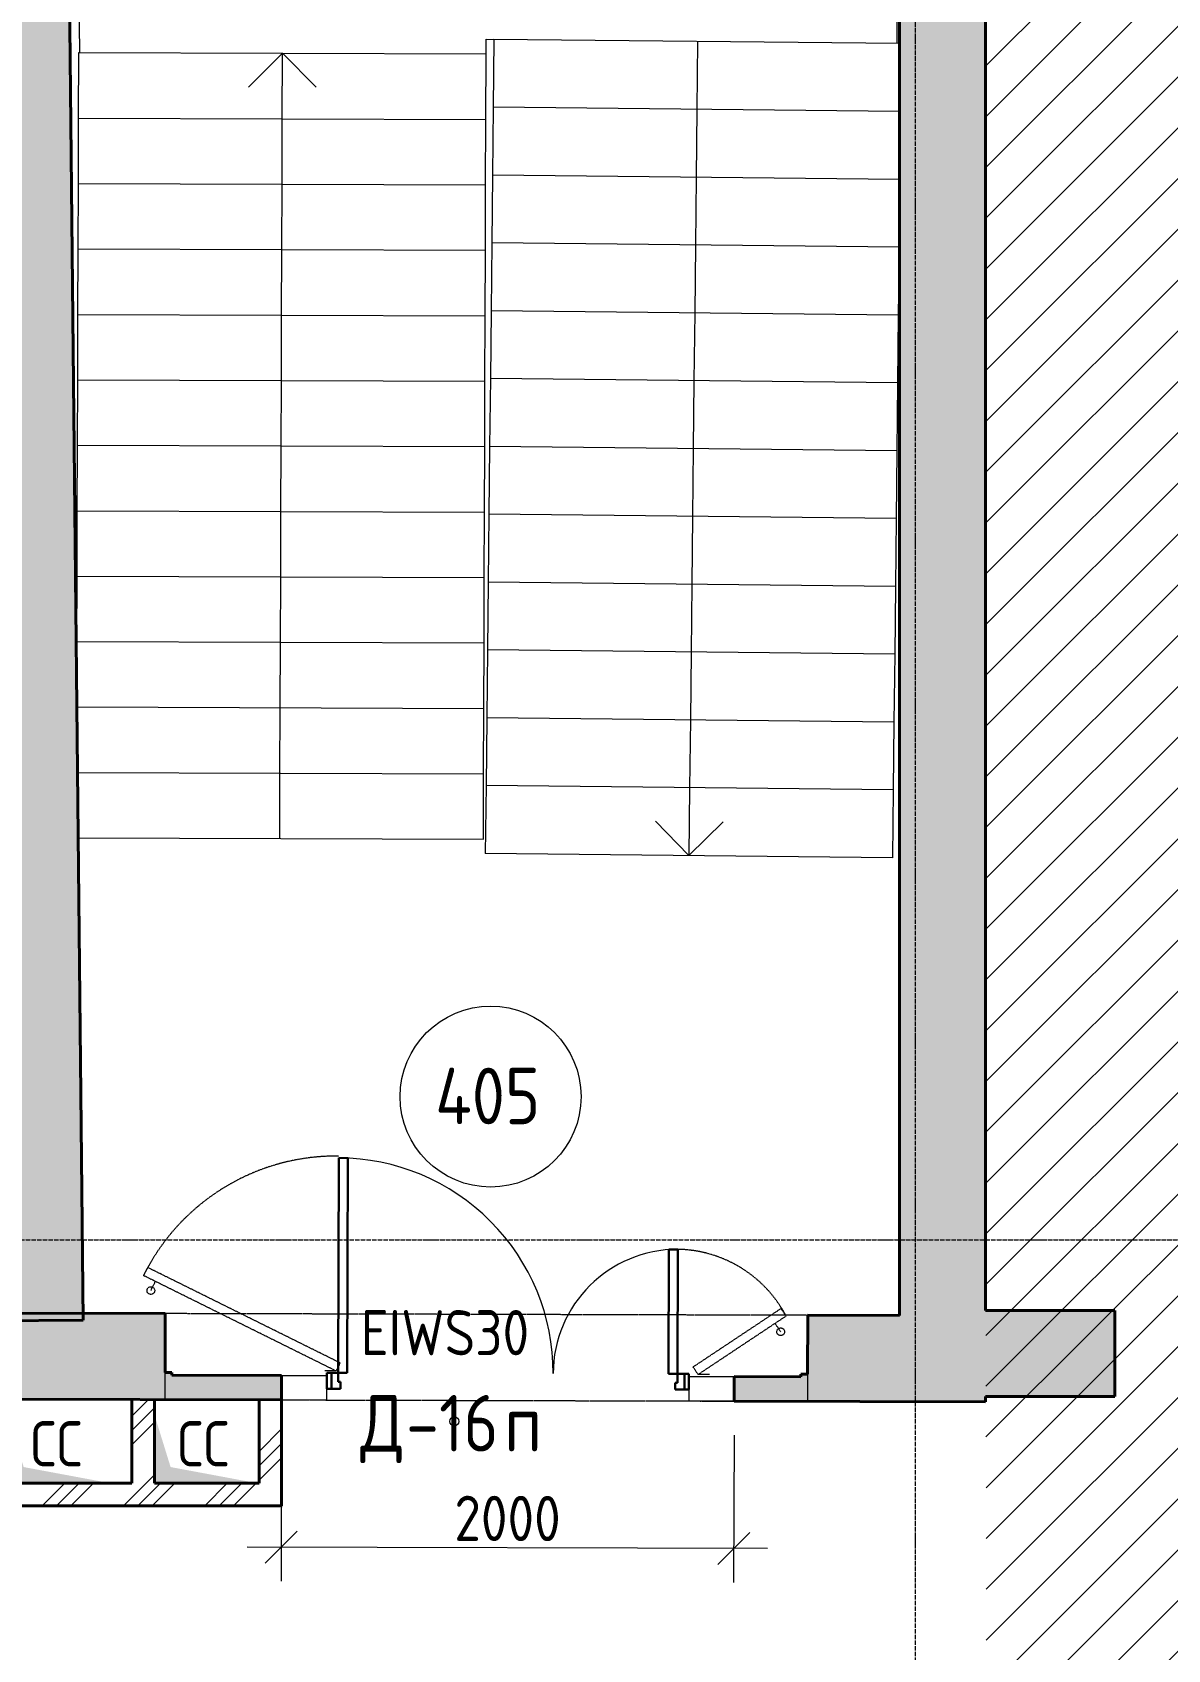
# Model space of a CAD drawing. Header units: millimetres. Extents: x -11886 to 379896, y -8130 to 47743.
# Drawn here: x 365261 to 370279, y 11595 to 18744 of the extents above; entities that cross this region are included whole.
import ezdxf

# ---------------------------------------------------------------- set-up
doc = ezdxf.new("R2010")
doc.units = ezdxf.units.MM
for name, pattern in [('ADSK_Линия сетки', [25, 20, -2.5, 0, -2.5]), ('ADSK_Сверху', [4.5, 3, -1.5]), ('ADSK_Штриховая_ш2 п1', [3, 2, -1])]:
    doc.linetypes.add(name, pattern=pattern)
for name, color, linetype, lineweight in [('Аннотация', 7, 'Continuous', 9), ('Лестницы', 7, 'Continuous', 18), ('Марки дверей', 7, 'Continuous', 20), ('Марки помещений', 7, 'Continuous', 20), ('Оси', 7, 'Continuous', 9), ('Размеры', 7, 'Continuous', 9), ('Стрелки вверх', 7, 'Continuous', 18), ('Узлы', 7, 'Continuous', 18)]:
    doc.layers.add(name, color=color, linetype=linetype, lineweight=lineweight)
for name, color, linetype, lineweight, true_color in [('Двери', 5, 'Continuous', 18, 0x0000ff), ('Линии', 7, 'Continuous', 9, 0x00a600), ('Стены внутренние', 5, 'Continuous', 18, 0x0000ff)]:
    doc.layers.add(name, color=color, linetype=linetype, lineweight=lineweight, true_color=true_color)
doc.styles.add('GOST Common_1', font='GOST_Common.ttf', dxfattribs={"width": 0.9, "height": 200})
doc.styles.add('GOST Common_2', font='GOST_Common.ttf', dxfattribs={"width": 0.9, "height": 250})
doc.dimstyles.new('ADSK_Основной_2_мм', dxfattribs={"dimscale": 304.8, "dimtxt": 201.142999, "dimasz": 0.463911, "dimexe": 0.492126, "dimexo": 0.492126, "dimgap": 0.098425, "dimtad": 1, "dimdec": 1, "dimrnd": 0.1, "dimdsep": 46, "dimtxsty": 'GOST Common_1', "dimblk1": 'OBLIQUE', "dimblk2": 'OBLIQUE', "dimsah": 1, "dimcen": 0.09, "dimdle": 0.492126, "dimazin": 2, "dimtfac": 1, "dimtdec": 4, "dimtix": 1, "dimtmove": 0, "dimatfit": 3, "dimfxl": 1, "dimtvp": 1, "dimtolj": 1, "dimtzin": 0, "dimlwd": 20, "dimlwe": 20, "dimarcsym": 2})
pattern_1 = [(45, (322754.53, 150), (-179.6051, 179.6051), []), (45, (322818.03, 150), (0, 359.2102), []), (45, (322691.03, 150), (0, 359.2102), [])]

# ---------------------------------------------------------------- blocks, each defined once
blk = doc.blocks.new('AC_Дверь_Двупольная - Д-16п 1500х2200h 2-2315479-04 План 4-го этажа')
at = {"layer": 'Двери', "lineweight": 30}
for p, q in [((-750, 1010), (-710, 1010)), ((-750, 60), (-750, 1010)), ((-710, 1010), (-710, 60)), ((750, 610), (710, 610)), ((710, 610), (710, 60)), ((750, 60), (750, 610)), ((-800, 60), (-780, 60)), ((-800, -10), (-800, 60)), ((-780, 60), (-750, 60)), ((-780, -10), (-780, 60)), ((-780, 60), (-780, -10)), ((-710, 60), (-750, 60)), ((-750, 60), (-750, 20)), ((-750, 20), (-740, 20)), ((-740, 20), (-740, -10)), ((710, 60), (750, 60)), ((750, 20), (740, 20)), ((740, 20), (740, -10)), ((780, 60), (750, 60)), ((750, 60), (750, 20)), ((780, -10), (780, 60)), ((800, 60), (780, 60)), ((780, 60), (780, -10)), ((800, -10), (800, 60)), ((-780, -10), (-800, -10)), ((-740, -10), (-780, -10)), ((740, -10), (780, -10)), ((780, -10), (800, -10))]:
    blk.add_line(p, q, dxfattribs=at)
at = {"layer": 'Двери'}
for centre, radius, start, end in [((-750, 60), 950, 360, 90), ((750, 60), 550, 90, 180)]:
    blk.add_arc(centre, radius, start, end, dxfattribs=at)
blk = doc.blocks.new('ADSK_Марка_Помещение_ОдноЗначение - Номер-247393-04 План 4-го этажа')
at = {"layer": 'Марки помещений'}
blk.add_circle((0, 0), 4, dxfattribs=at)
blk = doc.blocks.new('_Oblique')
at = {"color": 0, "linetype": 'ByBlock', "lineweight": -2}
blk.add_line((-0.5, -0.5), (0.5, 0.5), dxfattribs=at)
blk = doc.blocks.new('*D2957')
at = {"layer": 'Defpoints', "color": 0, "transparency": 16777216}
for p in [(366362.7, 12699.1), (368362.7, 12693.8), (366361, 12047.7)]:
    blk.add_point(p, dxfattribs=at)
at = {"layer": 'Размеры', "color": 0, "lineweight": 20, "transparency": 16777216}
for p, q in [((366362.3, 12549.1), (366360.6, 11897.7)), ((368362.3, 12543.8), (368360.6, 11892.3)), ((368511, 12041.9), (366211, 12048.1))]:
    blk.add_line(p, q, dxfattribs=at)
at = {"layer": 'Размеры', "color": 0, "lineweight": 20, "transparency": 16777216, "xscale": 141.4, "yscale": 141.4, "zscale": 141.4}
for p, rotation in [((366361, 12047.7), 179.8467314127669), ((368361, 12042.3), 359.8467314127669)]:
    blk.add_blockref('_Oblique', p, dxfattribs=dict(at, rotation=rotation))
at = {"layer": 'Размеры', "color": 0, "lineweight": 20, "transparency": 16777216, "insert": (367361.3, 12175), "char_height": 200, "width": 605.475, "attachment_point": 5, "rotation": 359.84673, "style": 'GOST Common_1'}
blk.add_mtext('\\A1;2000', dxfattribs=at)
blk = doc.blocks.new('ADSK_Марка_Дверь - Типоразмер_ADSK_Марка-58376-04 План 4-го этажа')
at = {"layer": 'Марки дверей', "lineweight": 9}
blk.add_circle((0, 0), 0.2, dxfattribs=at)

msp = doc.modelspace()

# ---------------------------------------------------------------- hatches: boundary and pattern name
at = {"lineweight": 13, "true_color": 0x636466, "transparency": 33554559}
h = msp.add_hatch(dxfattribs=at)
h.set_pattern_fill('ANSI31', color=251, scale=50)
h.set_pattern_definition([(45, (322754.53, 85026.59), (-112.2532, 112.2532), [])])
h.paths.add_polyline_path([(372687.94, 8682.3), (378968.48, 8682.3), (378787.15, 43909.21), (368787.75, 43909.21), (368787.75, 21084.06), (369474.39, 21054.57), (369476.21, 11328.12), (323525.66, 11328.12), (323525.66, 8679.25), (323045.03, 8679.25), (323045.03, 456.79), (331027.53, 422.02), (331027.53, 2336.48), (341727.18, 2336.48), (341727.18, -2582.57), (354090.93, -2582.57), (354090.93, 2335.74), (364791.47, 2256.79), (364791.47, 300.23), (372687.94, 300.23)])
at = {"layer": 'Стены внутренние', "true_color": 0xc0c0c0}
for points in [[(365486.48, 13052.18), (365408.22, 20574.06), (365028.2, 20574.06), (365106.15, 13082.48), (365445.03, 13055.48)], [(369474.39, 12690.79), (369474.39, 20545.02), (369296.57, 20545.84), (369295.9, 20574.06), (369094.39, 20574.06), (369094.39, 12691.81), (369367.76, 12691.08)], [(365847.86, 12700.49), (365848.87, 13080.49), (365486.19, 13080.49), (365486.48, 13052.18), (365106.15, 13082.48), (365110.1, 12702.47), (365801.5, 12700.62)], [(369094.39, 12691.81), (369094.39, 13071.81), (368687.89, 13071.81), (368687.2, 12692.9)]]:
    msp.add_hatch(color=9, dxfattribs=at).paths.add_polyline_path(points)
h = msp.add_hatch(color=9, dxfattribs=at)
h.paths.add_polyline_path([(371747.76, 12714.67), (372153.57, 12714.67), (372154.42, 13094.67), (371748.1, 13094.67), (371747.76, 12721.14)])
h.paths.add_polyline_path([(369474.39, 12714.67), (370044.77, 12714.67), (370045.11, 13094.67), (369474.39, 13094.67), (369474.39, 12721.14)])
h = msp.add_hatch(color=9, dxfattribs=at)
h.paths.add_polyline_path([(368686.88, 12692.9), (368686.88, 12812.9), (368657.2, 12812.9), (368657.17, 12800.98), (368363.01, 12800.98), (368362.72, 12693.77)])
h.paths.add_polyline_path([(366362.73, 12699.12), (366362.73, 12807.12), (365878.14, 12808.41), (365878.14, 12820.41), (365848.18, 12820.49), (365848.87, 12700.49), (366251.5, 12699.41)])
at = {"layer": 'Стены внутренние', "lineweight": 9}
h = msp.add_hatch(dxfattribs=at)
h.set_pattern_fill('FP_1', color=256, style=0, pattern_type=2)
h.set_pattern_definition(pattern_1)
h.paths.add_polyline_path([(365801.31, 12330.56), (365801.5, 12331.45), (365801.5, 12700.62), (365701.5, 12700.88), (365701.5, 12330.56)])
h = msp.add_hatch(dxfattribs=at)
h.set_pattern_fill('FP_1', color=256, style=0, pattern_type=2)
h.set_pattern_definition(pattern_1)
h.paths.add_polyline_path([(366363.02, 12230.56), (366362.73, 12699.12), (366263.02, 12699.12), (366263.02, 12230.56), (366348.48, 12230.56)])
h = msp.add_hatch(dxfattribs=at)
h.set_pattern_fill('FP_1', color=256, style=0, pattern_type=2)
h.set_pattern_definition(pattern_1)
h.paths.add_polyline_path([(364872.11, 12230.56), (366263.02, 12230.56), (366263.02, 12330.56), (364872.11, 12330.56)])
at = {"layer": 'Узлы', "true_color": 0x808080}
for points in [[(365222.82, 12331.45), (365602.11, 12331.45), (365222.82, 12402.16), (365152.11, 12631.27), (365152.11, 12331.45)], [(366066.48, 12331.45), (366251.5, 12331.45), (365872.21, 12402.16), (365801.5, 12631.27), (365801.5, 12331.45), (365872.21, 12331.45)]]:
    msp.add_hatch(color=8, dxfattribs=at).paths.add_polyline_path(points)

# ---------------------------------------------------------------- linework, layer by layer
at = {"layer": 'Лестницы'}
for p, q in [((365449.31, 20507.63), (365469.19, 18655.03)), ((369083.49, 18694.53), (369094.39, 20094.46)), ((367266.69, 18648.8), (367266.92, 18713.84)), ((367266.92, 18713.84), (367301.3, 18713.47)), ((367301.3, 18713.47), (367298.11, 18413.59)), ((369094.39, 18694.42), (367301.3, 18713.47)), ((369094.39, 18694.42), (367301.3, 18713.47)), ((365465.7, 18365.74), (365466.7, 18655.04)), ((365466.7, 18655.04), (367266.69, 18648.8)), ((365466.7, 18655.04), (367266.69, 18648.8)), ((367265.69, 18359.5), (367266.69, 18648.8)), ((367298.11, 18413.59), (367294.92, 18113.71)), ((369094.39, 18394.5), (367298.11, 18413.59)), ((369094.39, 18394.5), (367298.11, 18413.59)), ((365464.7, 18076.44), (365465.7, 18365.74)), ((365465.7, 18365.74), (367265.69, 18359.5)), ((365465.7, 18365.74), (367265.69, 18359.5)), ((367264.69, 18070.21), (367265.69, 18359.5)), ((367294.92, 18113.71), (367291.74, 17813.82)), ((369094.39, 18094.58), (367294.92, 18113.71)), ((369094.39, 18094.58), (367294.92, 18113.71)), ((365463.7, 17787.14), (365464.7, 18076.44)), ((365464.7, 18076.44), (367264.69, 18070.21)), ((365464.7, 18076.44), (367264.69, 18070.21)), ((367263.68, 17780.91), (367264.69, 18070.21)), ((369094.39, 18053.73), (369091.63, 17794.7)), ((367291.74, 17813.82), (367288.55, 17513.94)), ((369091.63, 17794.7), (367291.74, 17813.82)), ((369091.63, 17794.7), (367291.74, 17813.82)), ((365462.69, 17497.84), (365463.7, 17787.14)), ((365463.7, 17787.14), (367263.68, 17780.91)), ((365463.7, 17787.14), (367263.68, 17780.91)), ((367262.68, 17491.61), (367263.68, 17780.91)), ((369091.63, 17794.7), (369088.45, 17494.81)), ((365461.69, 17208.54), (365462.69, 17497.84)), ((365462.69, 17497.84), (367262.68, 17491.61)), ((365462.69, 17497.84), (367262.68, 17491.61)), ((367261.68, 17202.31), (367262.68, 17491.61)), ((367288.55, 17513.94), (367285.36, 17214.06)), ((369088.45, 17494.81), (367288.55, 17513.94)), ((369088.45, 17494.81), (367288.55, 17513.94)), ((369088.45, 17494.81), (369085.26, 17194.93)), ((365460.69, 16919.25), (365461.69, 17208.54)), ((365461.69, 17208.54), (367261.68, 17202.31)), ((365461.69, 17208.54), (367261.68, 17202.31)), ((367260.68, 16913.01), (367261.68, 17202.31)), ((367285.36, 17214.06), (367282.18, 16914.17)), ((369085.26, 17194.93), (367285.36, 17214.06)), ((369085.26, 17194.93), (367285.36, 17214.06)), ((369085.26, 17194.93), (369082.07, 16895.05)), ((365459.69, 16629.95), (365460.69, 16919.25)), ((365460.69, 16919.25), (367260.68, 16913.01)), ((365460.69, 16919.25), (367260.68, 16913.01)), ((367259.68, 16623.72), (367260.68, 16913.01)), ((367282.18, 16914.17), (367278.99, 16614.29)), ((369082.07, 16895.05), (367282.18, 16914.17)), ((369082.07, 16895.05), (367282.18, 16914.17)), ((369082.07, 16895.05), (369078.89, 16595.16)), ((365458.69, 16340.65), (365459.69, 16629.95)), ((365459.69, 16629.95), (367259.68, 16623.72)), ((365459.69, 16629.95), (367259.68, 16623.72)), ((367258.68, 16334.42), (367259.68, 16623.72)), ((367278.99, 16614.29), (367275.8, 16314.41)), ((369078.89, 16595.16), (367278.99, 16614.29)), ((369078.89, 16595.16), (367278.99, 16614.29)), ((369078.89, 16595.16), (369075.7, 16295.28)), ((365457.68, 16051.35), (365458.69, 16340.65)), ((365458.69, 16340.65), (367258.68, 16334.42)), ((365458.69, 16340.65), (367258.68, 16334.42)), ((367257.67, 16045.12), (367258.68, 16334.42)), ((367275.8, 16314.41), (367272.61, 16014.53)), ((369075.7, 16295.28), (367275.8, 16314.41)), ((369075.7, 16295.28), (367275.8, 16314.41)), ((369075.7, 16295.28), (369072.51, 15995.4)), ((365457.08, 15877.78), (365457.68, 16051.35)), ((365457.68, 16051.35), (367257.67, 16045.12)), ((365457.68, 16051.35), (367257.67, 16045.12)), ((367256.67, 15755.82), (367257.67, 16045.12)), ((367272.61, 16014.53), (367269.43, 15714.64)), ((369072.51, 15995.4), (367272.61, 16014.53)), ((369072.51, 15995.4), (367272.61, 16014.53)), ((369072.51, 15995.4), (369069.33, 15695.52)), ((365458.29, 15762.05), (367256.67, 15755.82)), ((365458.29, 15762.05), (367256.67, 15755.82)), ((367255.67, 15466.52), (367256.67, 15755.82)), ((367269.43, 15714.64), (367266.24, 15414.76)), ((369069.33, 15695.52), (367269.43, 15714.64)), ((369069.33, 15695.52), (367269.43, 15714.64)), ((369069.33, 15695.52), (369066.14, 15395.63)), ((365461.3, 15472.74), (367255.67, 15466.52)), ((365461.3, 15472.74), (367255.67, 15466.52)), ((367254.67, 15177.22), (367255.67, 15466.52)), ((367266.24, 15414.76), (367263.05, 15114.88)), ((369066.14, 15395.63), (367266.24, 15414.76)), ((369066.14, 15395.63), (367266.24, 15414.76)), ((369066.14, 15395.63), (369062.95, 15095.75)), ((365464.31, 15183.42), (367254.67, 15177.22)), ((365464.31, 15183.42), (367254.67, 15177.22)), ((369062.95, 15095.75), (367263.05, 15114.88))]:
    msp.add_line(p, q, dxfattribs=at)
at = {"layer": 'Линии', "linetype": 'ADSK_Штриховая_ш2 п1'}
for p, q in [((365770.36, 13284.66), (365752.59, 13248.82)), ((366603.7, 12826.79), (365752.59, 13248.82)), ((366621.47, 12862.63), (365770.36, 13284.66)), ((365784.92, 13182.56), (365804.91, 13222.88)), ((368181.48, 12844.76), (368570.17, 13103.25)), ((368592.32, 13069.94), (368570.17, 13103.25)), ((368203.63, 12811.45), (368592.32, 13069.94)), ((368568.61, 13000.13), (368543.69, 13037.6)), ((366603.7, 12826.79), (366553.71, 12827.27)), ((366621.47, 12862.63), (366603.7, 12826.79)), ((368203.63, 12811.45), (368181.48, 12844.76)), ((368253.63, 12810.97), (368203.63, 12811.45))]:
    msp.add_line(p, q, dxfattribs=at)
for centre in [(365784.92, 13182.56), (368568.61, 13000.13)]:
    msp.add_circle(centre, 17, dxfattribs=at)
for centre, radius, start, end in [((366603.7, 12826.79), 950, 89.387676, 153.625125), ((368103.67, 12812.43), 552.35, 27.788646, 90)]:
    msp.add_arc(centre, radius, start, end, dxfattribs=at)
at = {"layer": 'Оси', "linetype": 'ADSK_Линия сетки'}
for p, q in [((369164.44, -5025.59), (369164.44, 44684.79)), ((311668.31, 13406.79), (379896.25, 13406.79))]:
    msp.add_line(p, q, dxfattribs=at)
at = {"layer": 'Стены внутренние', "color": 18, "lineweight": 40, "true_color": 0x000000}
for p, q in [((365486.48, 13052.18), (365408.22, 20574.06)), ((369094.39, 20574.06), (369094.39, 13071.81)), ((369474.39, 13094.67), (369474.39, 20545.02)), ((370045.11, 13094.67), (369474.39, 13094.67)), ((370044.77, 12714.67), (370045.11, 13094.67)), ((365486.48, 13052.18), (363347.28, 13031.67)), ((365848.87, 13080.49), (365106.15, 13082.48)), ((365848.18, 12820.49), (365848.87, 13080.49)), ((368687.89, 13072.9), (368687.2, 12812.9)), ((369094.39, 13071.81), (368687.89, 13072.9)), ((365878.18, 12820.41), (365848.18, 12820.49)), ((365878.14, 12808.41), (365878.18, 12820.41)), ((366363.02, 12807.12), (365878.14, 12808.41)), ((366362.73, 12699.12), (366363.02, 12807.12)), ((368363.01, 12801.77), (368362.72, 12693.77)), ((368657.17, 12800.98), (368363.01, 12801.77)), ((368657.2, 12812.98), (368657.17, 12800.98)), ((368687.2, 12812.9), (368657.2, 12812.98)), ((366363.02, 12699.11), (365110.1, 12702.47)), ((365701.5, 12700.88), (365701.5, 12330.56)), ((365801.5, 12330.56), (365801.5, 12700.62)), ((366263.02, 12699.38), (366263.02, 12330.56)), ((366363.02, 12230.56), (366363.02, 12699.11)), ((368362.72, 12693.77), (369474.39, 12690.79)), ((369474.39, 12690.79), (369474.39, 12714.67)), ((369474.39, 12714.67), (370044.77, 12714.67)), ((365701.5, 12330.56), (365152.11, 12330.56)), ((366263.02, 12330.56), (365801.5, 12330.56)), ((364772.11, 12230.56), (366363.02, 12230.56))]:
    msp.add_line(p, q, dxfattribs=at)
at = {"layer": 'Стены внутренние', "color": 18, "linetype": 'ADSK_Сверху', "true_color": 0x000000}
for p, q in [((365847.86, 12700.49), (365848.87, 13080.49)), ((368687.89, 13072.9), (365848.87, 13080.49)), ((368687.89, 13072.9), (368686.88, 12692.9)), ((365847.86, 12700.49), (368686.88, 12692.9))]:
    msp.add_line(p, q, dxfattribs=at)
at = {"layer": 'Стены внутренние', "color": 18, "true_color": 0x000000}
for p, q in [((366363.02, 12807.12), (366563.02, 12806.58)), ((368163.01, 12802.3), (368363.01, 12801.77)), ((366562.73, 12698.58), (366562.87, 12748.58)), ((368162.86, 12744.3), (368162.73, 12694.3)), ((366562.73, 12698.58), (366363.02, 12699.11)), ((368362.72, 12693.77), (368162.73, 12694.3))]:
    msp.add_line(p, q, dxfattribs=at)
at = {"layer": 'Стрелки вверх'}
for p, q in [((368201.25, 18703.91), (368198.06, 18404.03)), ((366366.7, 18651.92), (366216.18, 18502.44)), ((366365.69, 18362.62), (366366.7, 18651.92)), ((366366.7, 18651.92), (366516.18, 18501.4)), ((368198.06, 18404.03), (368194.87, 18104.14)), ((366364.69, 18073.32), (366365.69, 18362.62)), ((368194.87, 18104.14), (368191.68, 17804.26)), ((366363.69, 17784.02), (366364.69, 18073.32)), ((368191.68, 17804.26), (368188.5, 17504.38)), ((366362.69, 17494.73), (366363.69, 17784.02)), ((366361.69, 17205.43), (366362.69, 17494.73)), ((368188.5, 17504.38), (368185.31, 17204.49)), ((366360.68, 16916.13), (366361.69, 17205.43)), ((368185.31, 17204.49), (368182.12, 16904.61)), ((366359.68, 16626.83), (366360.68, 16916.13)), ((368182.12, 16904.61), (368178.94, 16604.73)), ((366358.68, 16337.53), (366359.68, 16626.83)), ((368178.94, 16604.73), (368175.75, 16304.84)), ((366357.68, 16048.24), (366358.68, 16337.53)), ((368175.75, 16304.84), (368172.56, 16004.96)), ((366356.68, 15758.94), (366357.68, 16048.24)), ((368172.56, 16004.96), (368169.38, 15705.08)), ((366355.68, 15469.64), (366356.68, 15758.94)), ((368169.38, 15705.08), (368166.19, 15405.2)), ((366354.67, 15180.34), (366355.68, 15469.64)), ((368166.19, 15405.2), (368163, 15105.31)), ((368163, 15105.31), (368014.61, 15256.9)), ((368163, 15105.31), (368314.59, 15253.71))]:
    msp.add_line(p, q, dxfattribs=at)

# ---------------------------------------------------------------- block references
at = {"layer": 'Двери', "rotation": 359.8467314130274}
msp.add_blockref('AC_Дверь_Двупольная - Д-16п 1500х2200h 2-2315479-04 План 4-го этажа', (367362.89, 12756.44), dxfattribs=at)
at = {"layer": 'Марки дверей', "xscale": 99.99999999999993, "yscale": 99.99999999999993, "zscale": 99.99999999999993}
msp.add_blockref('ADSK_Марка_Дверь - Типоразмер_ADSK_Марка-58376-04 План 4-го этажа', (367126.08, 12603.92), dxfattribs=at)
at = {"layer": 'Марки помещений', "xscale": 99.99999999999993, "yscale": 99.99999999999993, "zscale": 99.99999999999993}
msp.add_blockref('ADSK_Марка_Помещение_ОдноЗначение - Номер-247393-04 План 4-го этажа', (367286.53, 14039.77), dxfattribs=at)

# ---------------------------------------------------------------- texts
at = {"layer": 'Аннотация', "char_height": 200, "width": 317.4683, "attachment_point": 1, "style": 'GOST Common_1'}
for insert in [(365253.51, 12605.08), (365902.9, 12605.08)]:
    msp.add_mtext('СС', dxfattribs=dict(at, insert=insert))
at = {"layer": 'Марки дверей', "lineweight": 9, "attachment_point": 1}
for s, insert, char_height, width, style in [('EIWS30', (366712.8, 13096.33), 200, 959.6199, 'GOST Common_1'), ('\\fGOST Common|b0|i0|c204|p34|;\\W.9;Д', (366710.1, 12720.93), 250, 245.3164, 'GOST Common_2'), ('-16', (366912.51, 12720.93), 250, 526.7087, 'GOST Common_2'), ('\\fGOST Common|b0|i0|c204|p34|;\\W.9;п', (367347.09, 12720.93), 250, 194.8101, 'GOST Common_2')]:
    msp.add_mtext(s, dxfattribs=dict(at, insert=insert, char_height=char_height, width=width, style=style))
at = {"layer": 'Марки помещений', "lineweight": 9, "insert": (367041.72, 14167.5), "char_height": 250, "width": 606.0757, "attachment_point": 1, "style": 'GOST Common_2'}
msp.add_mtext('405', dxfattribs=at)

# ---------------------------------------------------------------- dimensions: what is measured, and where the dimension line sits
at = {"layer": 'Размеры', "lineweight": 20}
dim = msp.add_linear_dim(base=(366360.99, 12047.68), p1=(368362.72, 12693.77), p2=(366362.73, 12699.12), angle=359.846731, dimstyle='ADSK_Основной_2_мм', override={"dimpost": '<>', "dimfxl": 2000}, dxfattribs=at)
dim.commit()
dim.dimension.update_dxf_attribs({"geometry": '*D2957', "text_midpoint": (367361.33, 12175.01)})

doc.saveas('drawing.dxf')
